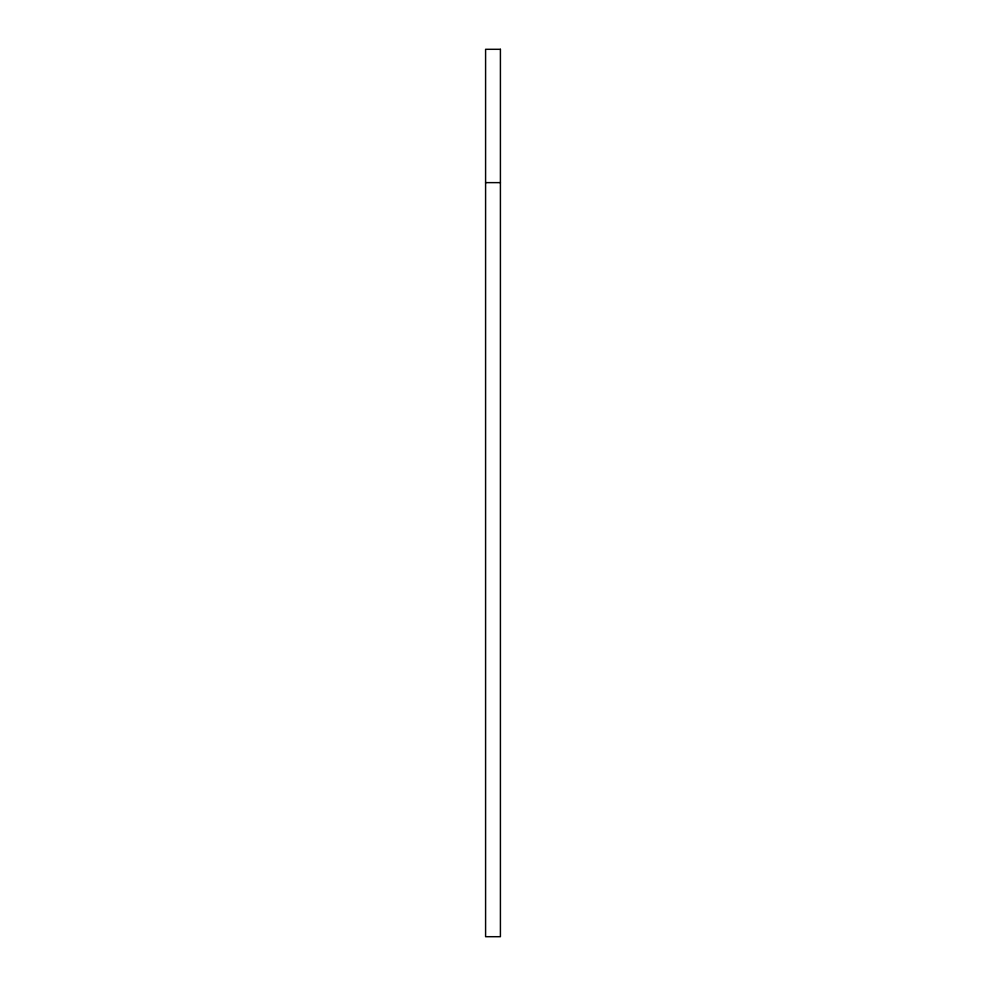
<?xml version="1.0" encoding="UTF-8"?>
<svg xmlns="http://www.w3.org/2000/svg" width="986" height="986" viewBox="0 0 986 986"><rect width="100%" height="100%" fill="white"/><g stroke="black" fill="none" stroke-linecap="round" stroke-linejoin="round"><path stroke-width="1.48" d="M485.593 182.632L500.407 182.632M500.407 49.3L485.593 49.3L485.593 936.7L500.407 936.7L500.407 49.3"/></g></svg>
